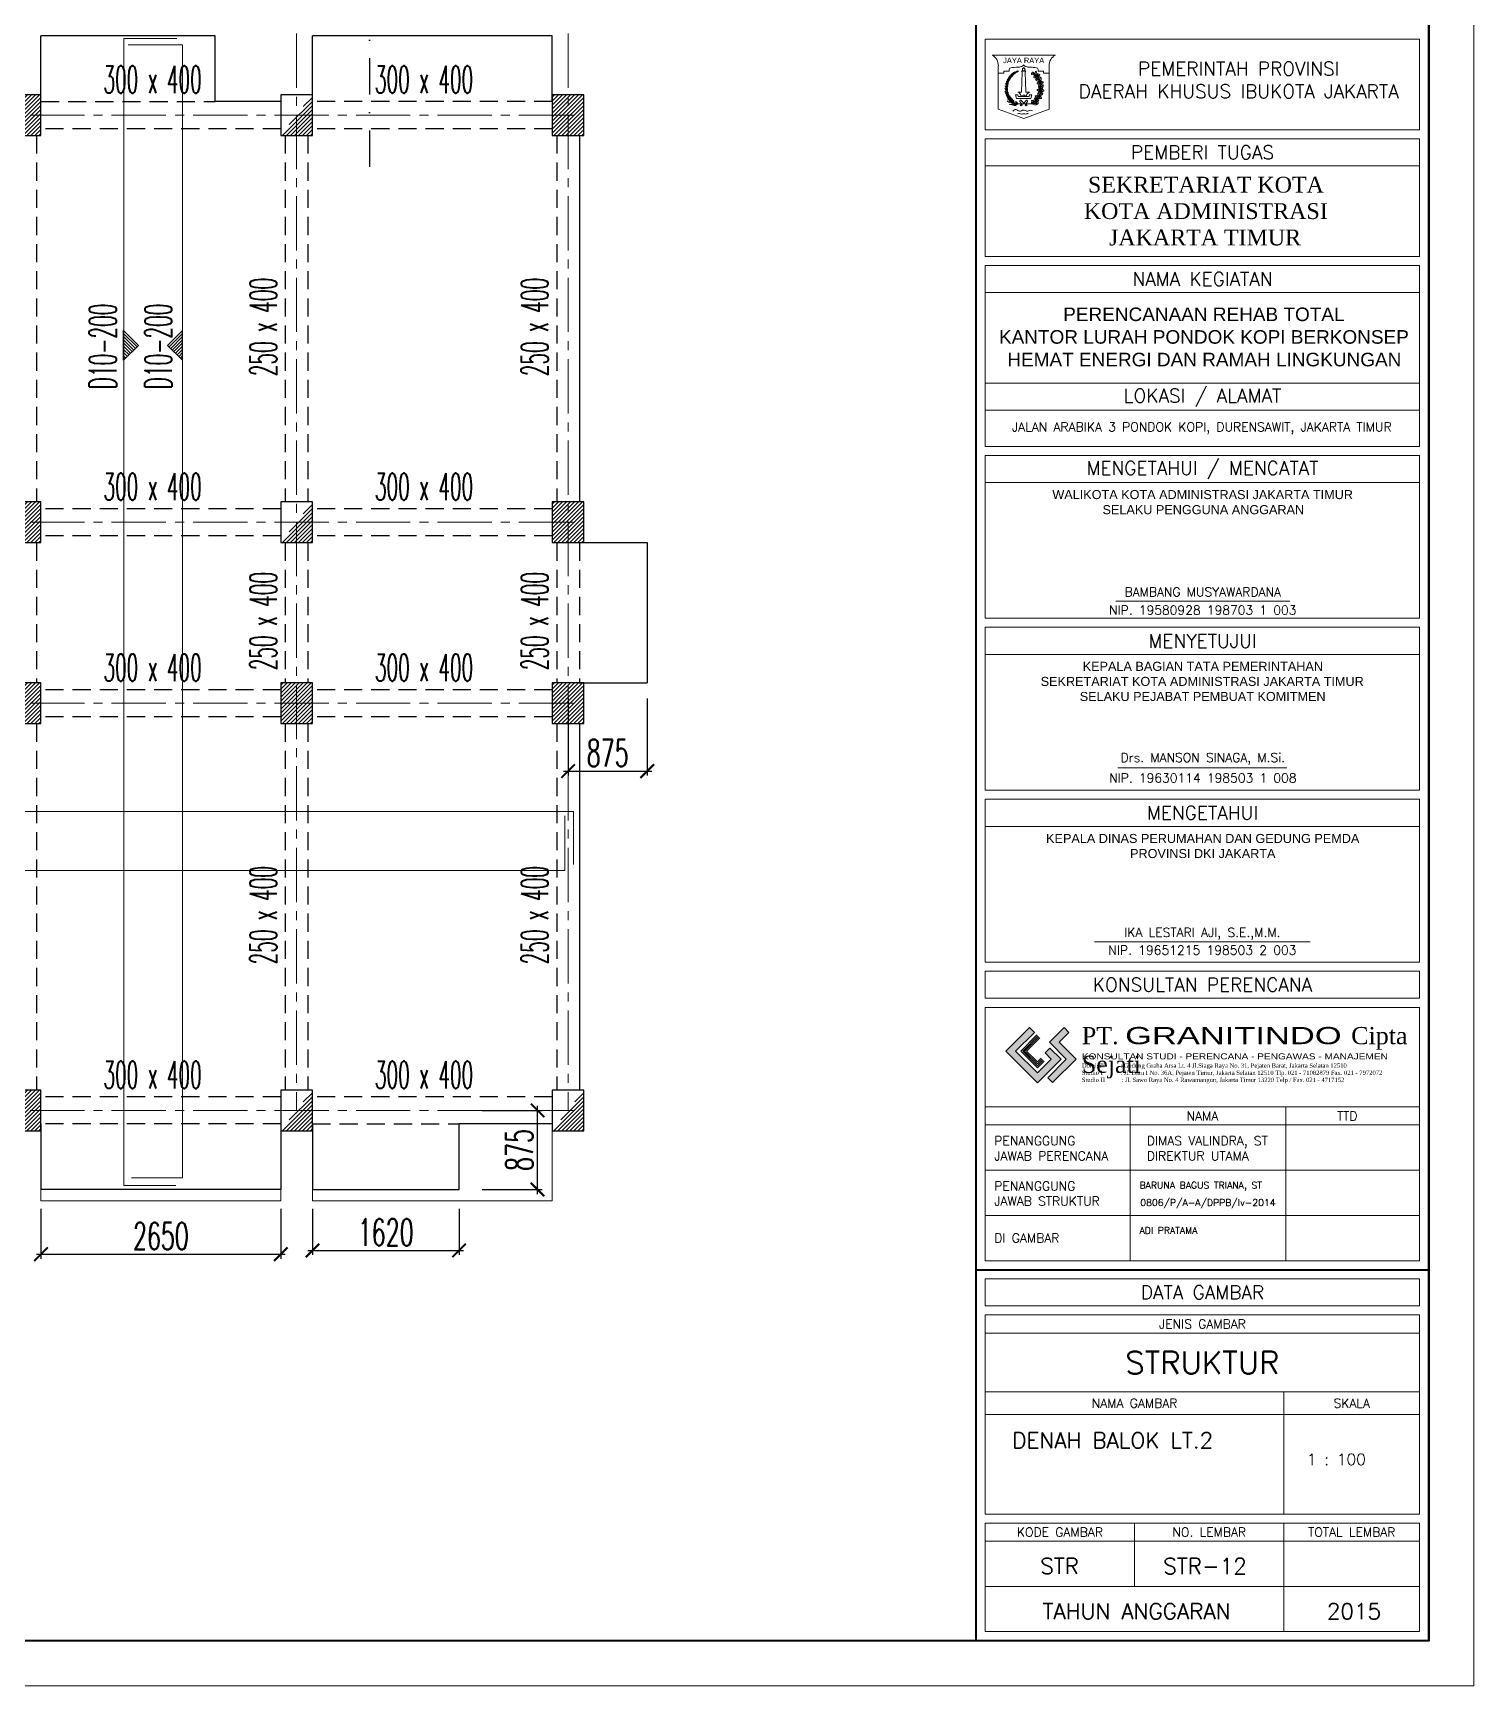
# Model space of a CAD drawing. Header units: inches. Extents: x 266054 to 836293, y -258454 to -102650.
# Drawn here: x 556795 to 572716, y -193548 to -175280 of the extents above; entities that cross this region are included whole.
import ezdxf
from ezdxf.enums import TextEntityAlignment as Align

# ---------------------------------------------------------------- set-up
doc = ezdxf.new("R2010")
doc.units = ezdxf.units.IN
doc.header["$LTSCALE"] = 800
doc.header["$MEASUREMENT"] = 0
for name, pattern in [('CENTER2', [1.125, 0.75, -0.125, 0.125, -0.125]), ('DASHDOT', [1, 0.5, -0.25, 0, -0.25]), ('HIDDEN', [0.375, 0.25, -0.125])]:
    doc.linetypes.add(name, pattern=pattern)
for name, color, linetype, lineweight in [('ars', 11, 'Continuous', 0), ('AS', 8, 'CENTER2', 5), ('BESI', 1, 'Continuous', 13), ('GRS KOP', 1, 'Continuous', 35), ('hacht', 8, 'Continuous', 5), ('kop', 7, 'Continuous', 20), ('lan', 7, 'Continuous', 15)]:
    doc.layers.add(name, color=color, linetype=linetype, lineweight=lineweight)
for name, color, linetype in [('Balok', 4, 'HIDDEN'), ('HAT', 8, 'Continuous'), ('KOL', 5, 'Continuous'), ('LOGO', 7, 'Continuous'), ('POT', 15, 'DASHDOT'), ('TEXT', 4, 'Continuous')]:
    doc.layers.add(name, color=color, linetype=linetype)
doc.styles.add('BARU', font='arial.ttf')
doc.styles.add('DICK STYLE 100', font='romans.shx', dxfattribs={"width": 0.6, "height": 300})
doc.styles.add('ROMANS', font='romans.shx', dxfattribs={"width": 0.8, "height": 0.25})
doc.styles.get("Standard").update_dxf_attribs({"font": 'romans.shx'})
doc.dimstyles.new('100 A', dxfattribs={"dimtxt": 250, "dimasz": 150, "dimexe": 50, "dimexo": 50, "dimgap": 50, "dimtad": 1, "dimdec": 0, "dimrnd": 1, "dimtxsty": 'DICK STYLE 100', "dimblk": 'ARCHTICK', "dimcen": 100, "dimdle": 50, "dimclrd": 18, "dimclre": 18, "dimclrt": 7, "dimadec": 0, "dimazin": 2, "dimtfac": 1, "dimtdec": 0, "dimtix": 1, "dimtmove": 0, "dimatfit": 3, "dimfxl": 0, "dimarcsym": 0})

# ---------------------------------------------------------------- blocks, each defined once
blk = doc.blocks.new('_ArchTick')
at = {"layer": 'LOGO', "color": 0, "const_width": 0.15}
blk.add_lwpolyline([(-0.5, -0.5), (0.5, 0.5)], dxfattribs=at)
blk = doc.blocks.new('*D387')
at = {"layer": 'Defpoints', "color": 0, "ltscale": 5}
for p in [(561706, -187187), (562369, -187187), (561706, -188062)]:
    blk.add_point(p, dxfattribs=at)
at = {"layer": 'hacht', "color": 18, "lineweight": -2, "ltscale": 5}
for p, q in [((561756, -187187), (562419, -187187)), ((562369, -188112), (562369, -187137)), ((561756, -188062), (562419, -188062))]:
    blk.add_line(p, q, dxfattribs=at)
at = {"layer": 'hacht', "color": 18, "lineweight": -2, "ltscale": 5, "xscale": 150, "yscale": 150, "zscale": 150}
for p, rotation in [((562369, -187187), 90), ((562369, -188062), 270)]:
    blk.add_blockref('_ArchTick', p, dxfattribs=dict(at, rotation=rotation))
at = {"layer": 'hacht', "color": 7, "ltscale": 5, "insert": (562169, -187625), "char_height": 300, "attachment_point": 5, "rotation": 90, "style": 'DICK STYLE 100'}
blk.add_mtext('875', dxfattribs=at)
blk = doc.blocks.new('*D388')
at = {"layer": 'Defpoints', "color": 0, "ltscale": 5}
for p in [(559882, -188226), (561502, -188226), (561502, -188735)]:
    blk.add_point(p, dxfattribs=at)
at = {"layer": 'hacht', "color": 18, "lineweight": -2, "ltscale": 5}
for p, q in [((559882, -188276), (559882, -188785)), ((561502, -188276), (561502, -188785)), ((559832, -188735), (561552, -188735))]:
    blk.add_line(p, q, dxfattribs=at)
at = {"layer": 'hacht', "color": 18, "lineweight": -2, "ltscale": 5, "xscale": 150, "yscale": 150, "zscale": 150, "rotation": 180}
blk.add_blockref('_ArchTick', (559882, -188735), dxfattribs=at)
at = {"layer": 'hacht', "color": 18, "lineweight": -2, "ltscale": 5, "xscale": 150, "yscale": 150, "zscale": 150}
blk.add_blockref('_ArchTick', (561502, -188735), dxfattribs=at)
at = {"layer": 'hacht', "color": 7, "ltscale": 5, "insert": (560692, -188535), "char_height": 300, "attachment_point": 5, "style": 'DICK STYLE 100'}
blk.add_mtext('1620', dxfattribs=at)
blk = doc.blocks.new('*D389')
at = {"layer": 'Defpoints', "color": 0, "ltscale": 5}
for p in [(556882, -188226), (559532, -188226), (559532, -188776)]:
    blk.add_point(p, dxfattribs=at)
at = {"layer": 'hacht', "color": 18, "lineweight": -2, "ltscale": 5}
for p, q in [((556882, -188276), (556882, -188826)), ((559532, -188276), (559532, -188826)), ((556832, -188776), (559582, -188776))]:
    blk.add_line(p, q, dxfattribs=at)
at = {"layer": 'hacht', "color": 18, "lineweight": -2, "ltscale": 5, "xscale": 150, "yscale": 150, "zscale": 150, "rotation": 180}
blk.add_blockref('_ArchTick', (556882, -188776), dxfattribs=at)
at = {"layer": 'hacht', "color": 18, "lineweight": -2, "ltscale": 5, "xscale": 150, "yscale": 150, "zscale": 150}
blk.add_blockref('_ArchTick', (559532, -188776), dxfattribs=at)
at = {"layer": 'hacht', "color": 7, "ltscale": 5, "insert": (558207, -188576), "char_height": 300, "attachment_point": 5, "style": 'DICK STYLE 100'}
blk.add_mtext('2650', dxfattribs=at)
blk = doc.blocks.new('*D391')
at = {"layer": 'Defpoints', "color": 0, "ltscale": 5}
for p in [(562707, -182586), (563582, -182586), (563582, -183437)]:
    blk.add_point(p, dxfattribs=at)
at = {"layer": 'hacht', "color": 18, "lineweight": -2, "ltscale": 5}
for p, q in [((562707, -182636), (562707, -183487)), ((563582, -182636), (563582, -183487)), ((562657, -183437), (563632, -183437))]:
    blk.add_line(p, q, dxfattribs=at)
at = {"layer": 'hacht', "color": 18, "lineweight": -2, "ltscale": 5, "xscale": 150, "yscale": 150, "zscale": 150, "rotation": 180}
blk.add_blockref('_ArchTick', (562707, -183437), dxfattribs=at)
at = {"layer": 'hacht', "color": 18, "lineweight": -2, "ltscale": 5, "xscale": 150, "yscale": 150, "zscale": 150}
blk.add_blockref('_ArchTick', (563582, -183437), dxfattribs=at)
at = {"layer": 'hacht', "color": 7, "ltscale": 5, "insert": (563145, -183237), "char_height": 300, "attachment_point": 5, "style": 'DICK STYLE 100'}
blk.add_mtext('875', dxfattribs=at)
blk = doc.blocks.new('logo granitindo baru')
at = {"layer": 'LOGO'}
for points in [[(1.03, 1.463), (0.916, 1.574), (0.366, 1.024), (1.1, 0.289), (1.652, 0.843), (1.392, 1.098), (1.281, 0.987), (1.423, 0.84), (1.102, 0.519), (0.594, 1.025)], [(1.721, 1.576), (1.381, 1.236), (1.771, 0.842), (1.341, 0.407), (1.454, 0.294), (2.001, 0.844), (1.609, 1.237), (1.835, 1.464)]]:
    blk.add_hatch(color=8, dxfattribs=at).paths.add_polyline_path(points)
at = {"layer": 'Defpoints'}
blk.add_point((9.7, 0), dxfattribs=at)
at = {"layer": 'LOGO'}
blk.add_lwpolyline([(1.03, 1.463), (0.916, 1.574), (0.366, 1.024), (1.1, 0.289), (1.652, 0.843), (1.392, 1.098), (1.281, 0.987), (1.423, 0.84), (1.102, 0.519), (0.594, 1.025), (1.03, 1.463), (0.916, 1.574)], dxfattribs=at)
at = {"layer": 'LOGO', "lineweight": 0}
blk.add_lwpolyline([(1.721, 1.576), (1.381, 1.236), (1.771, 0.842), (1.341, 0.407), (1.454, 0.294), (2.001, 0.844), (1.609, 1.237), (1.835, 1.464), (1.721, 1.576)], dxfattribs=at)
at = {"layer": 'LOGO', "lineweight": 13}
for points in [[(1.089, 1.403), (0.713, 1.026), (1.101, 0.638), (1.258, 0.794)], [(1.112, 1.38), (0.759, 1.026), (1.101, 0.683), (1.235, 0.817)], [(1.134, 1.357), (0.803, 1.026), (1.101, 0.728), (1.213, 0.839)], [(1.157, 1.334), (0.85, 1.026), (1.101, 0.775), (1.189, 0.863)]]:
    blk.add_lwpolyline(points, dxfattribs=at)
at = {"layer": 'LOGO', "insert": (2.134, 1.589), "char_height": 0.4, "width": 7.66452, "attachment_point": 1}
blk.add_mtext('{\\fTimes New Roman|b0|i0|c0|p18;PT. \\fCityBlueprint|b0|i0|c2|p2;\\W1.5;GRANITINDO \\fTimes New Roman|b0|i0|c0|p18;\\W1;Cipta Sejati}', dxfattribs=at)
at = {"layer": 'LOGO', "insert": (2.134, 0.975), "char_height": 0.1, "attachment_point": 1}
blk.add_mtext_dynamic_manual_height_columns('{\\f@Arial Unicode MS|b0|i0|c0|p34;\\H1.4x;\\W1.2;KONSULTAN STUDI - PERENCANA - PENGAWAS - MANAJEMEN\\fTimes New Roman|b0|i0|c0|p18;\\P\\pt0.9;\\H0.71429x;\\W1;Domisili ^I: Gedung Graha Arsa Lt. 4 Jl.Siaga Raya No. 31, Pejaten Barat, Jakarta Selatan 12510\\PStudio I ^I: Jl. Batu I No. 36A, Pejaten Timur, Jakarta Selatan 12510 Tlp. 021 - 71082879 Fax. 021 - 7972072\\PStudio II          : Jl. Sawo Raya No. 4 Rawamangun, Jakarta Timur 13220 Telp / Fax. 021 - 4717152}', width=9.56937, gutter_width=0, heights=[1.67], dxfattribs=at)
blk = doc.blocks.new('kop')
at = {"layer": 'ars'}
for p, q in [((74.316, 35.599), (74.29, 35.614)), ((74.328, 35.595), (74.333, 35.581)), ((74.373, 35.526), (74.347, 35.541)), ((74.373, 35.526), (74.375, 35.555)), ((74.395, 35.468), (74.406, 35.457)), ((74.408, 35.467), (74.408, 35.452)), ((74.332, 35.048), (74.331, 35.078)), ((74.347, 35.066), (74.372, 35.081)), ((74.416, 35.202), (74.401, 35.228)), ((74.429, 35.366), (74.409, 35.388)), ((74.416, 35.202), (74.434, 35.225)), ((74.425, 35.289), (74.43, 35.273)), ((74.429, 35.366), (74.437, 35.394)), ((74.436, 35.304), (74.431, 35.29)), ((74.267, 34.989), (74.296, 34.992))]:
    blk.add_line(p, q, dxfattribs=at)
for centre, radius, start, end in [((74.072, 35.315), 0.405, 114.0856, 237.6325), ((73.717, 35.456), 0.0488, 158.8649, 223.3262), ((73.636, 35.44), 0.0488, 338.8649, 43.3262), ((73.667, 35.469), 0.0488, 287.1453, 351.6066), ((73.73, 35.415), 0.0488, 107.1453, 171.6066), ((73.736, 35.493), 0.0488, 150.2996, 214.761), ((73.654, 35.489), 0.0488, 330.2996, 34.761), ((73.743, 35.451), 0.0488, 98.58, 163.0414), ((73.689, 35.513), 0.0488, 278.58, 343.0414), ((73.756, 35.528), 0.0488, 145.7989, 210.2603), ((73.673, 35.531), 0.0488, 325.7989, 30.2603), ((73.71, 35.552), 0.0488, 274.0793, 338.5407), ((73.759, 35.485), 0.0488, 94.0793, 158.5407), ((73.78, 35.56), 0.0488, 139.3679, 203.8292), ((73.698, 35.572), 0.0488, 319.3679, 23.8292), ((73.778, 35.517), 0.0488, 87.6483, 152.1096), ((73.737, 35.589), 0.0488, 267.6483, 332.1096), ((73.807, 35.589), 0.0488, 133.8416, 198.303), ((73.727, 35.609), 0.0488, 313.8416, 18.303), ((73.801, 35.547), 0.0488, 82.122, 146.5834), ((73.767, 35.622), 0.0488, 262.122, 326.5834), ((73.831, 35.612), 0.0439, 126.6239, 191.0853), ((73.761, 35.639), 0.0439, 306.6239, 11.0853), ((73.821, 35.575), 0.0439, 74.9043, 139.3657), ((73.799, 35.646), 0.0439, 254.9043, 319.3657), ((73.848, 35.632), 0.0352, 123.961, 188.4223), ((73.794, 35.656), 0.0352, 303.961, 8.4223), ((73.839, 35.603), 0.0352, 72.2414, 136.7027), ((73.824, 35.66), 0.0352, 252.2414, 316.7027), ((73.821, 35.676), 0.0352, 297.7406, 2.2019), ((73.873, 35.647), 0.0352, 117.7406, 182.2019), ((73.86, 35.619), 0.0352, 66.021, 130.4823), ((73.852, 35.677), 0.0352, 246.021, 310.4823), ((73.892, 35.661), 0.0281, 113.4007, 177.862), ((73.852, 35.688), 0.0281, 293.4007, 357.862), ((73.88, 35.64), 0.0281, 61.6811, 126.1424), ((73.877, 35.687), 0.0281, 241.6811, 306.1424), ((73.876, 35.701), 0.0281, 293.4007, 357.862), ((73.915, 35.674), 0.0281, 113.4007, 177.862), ((73.904, 35.653), 0.0281, 61.6811, 126.1424), ((73.901, 35.7), 0.0281, 241.6811, 306.1424), ((73.911, 35.713), 0.0281, 260.9368, 325.3982), ((73.93, 35.669), 0.0281, 80.9368, 145.3982), ((74.027, 35.315), 0.405, 302.3675, 44.4851), ((74.279, 35.674), 0.0613, 235.5154, 280.6207), ((74.24, 35.613), 0.0507, 1.4248, 71.624), ((74.336, 35.601), 0.0613, 235.5154, 280.6207), ((74.383, 35.652), 0.0795, 151.1819, 225.9956), ((74.296, 35.54), 0.0507, 1.4248, 71.624), ((74.32, 35.44), 0.0795, 20.9123, 95.7261), ((74.387, 35.547), 0.0795, 200.9123, 275.7261), ((74.259, 35.633), 0.0795, 331.1819, 45.9956), ((74.406, 35.596), 0.0507, 162.5946, 232.7938), ((74.333, 35.6), 0.0613, 313.598, 358.7033), ((74.361, 35.403), 0.0507, 343.1383, 53.3375), ((74.479, 35.504), 0.0795, 133.1999, 208.0136), ((74.354, 35.525), 0.0795, 313.1999, 28.0136), ((74.476, 35.427), 0.0507, 150.0679, 220.2671), ((73.61, 35.253), 0.061, 2.2926, 66.7539), ((73.696, 35.312), 0.061, 182.2926, 246.7539), ((73.623, 35.191), 0.061, 12.6628, 77.1241), ((73.696, 35.264), 0.061, 192.6628, 257.1241), ((73.7, 35.362), 0.061, 172.3995, 236.8608), ((73.607, 35.319), 0.061, 352.3995, 56.8608), ((73.702, 35.225), 0.061, 200.2151, 264.6765), ((73.639, 35.143), 0.061, 20.2151, 84.6765), ((73.711, 35.414), 0.061, 164.619, 229.0804), ((73.612, 35.384), 0.061, 344.619, 49.0804), ((73.715, 35.183), 0.061, 206.1601, 270.6214), ((73.661, 35.095), 0.061, 26.1601, 90.6214), ((73.728, 35.316), 0.061, 120.6799, 185.1412), ((73.636, 35.364), 0.061, 300.6799, 5.1412), ((73.73, 35.271), 0.061, 130.573, 195.0343), ((73.647, 35.424), 0.061, 292.8994, 357.3608), ((73.732, 35.365), 0.061, 112.8994, 177.3608), ((73.632, 35.302), 0.061, 310.573, 15.0343), ((73.738, 35.23), 0.061, 140.9432, 205.4045), ((73.736, 35.145), 0.061, 208.508, 272.9693), ((73.685, 35.055), 0.061, 28.508, 92.9693), ((73.635, 35.243), 0.061, 320.9432, 25.4045), ((73.751, 35.19), 0.061, 140.9432, 205.4045), ((73.649, 35.203), 0.061, 320.9432, 25.4045), ((73.716, 35.015), 0.061, 40.0311, 104.4924), ((73.768, 35.153), 0.061, 146.9028, 211.3642), ((73.665, 35.155), 0.061, 326.9028, 31.3642), ((73.791, 35.115), 0.061, 146.6953, 211.1566), ((73.688, 35.117), 0.061, 326.6953, 31.1566), ((73.816, 35.084), 0.061, 144.8635, 209.3249), ((73.713, 35.089), 0.061, 324.8635, 29.3249), ((73.844, 35.054), 0.061, 144.4903, 208.9516), ((73.741, 35.059), 0.061, 324.4903, 28.9516), ((74.361, 35.052), 0.0795, 137.1076, 211.9214), ((74.235, 35.064), 0.0795, 317.1076, 31.9214), ((74.377, 35.119), 0.0613, 176.9872, 222.0926), ((74.304, 35.12), 0.0507, 302.8967, 13.0959), ((74.439, 35.186), 0.0795, 153.0891, 227.9029), ((74.422, 35.286), 0.0613, 205.6201, 250.7254), ((74.314, 35.163), 0.0795, 333.0891, 47.9029), ((74.417, 35.449), 0.0613, 217.2288, 262.3342), ((74.423, 35.078), 0.0507, 106.5818, 176.781), ((74.386, 35.141), 0.0613, 257.5851, 302.6905), ((74.458, 35.361), 0.0795, 171.1641, 245.9779), ((74.347, 35.301), 0.0795, 351.1641, 65.9779), ((74.357, 35.252), 0.0507, 331.5296, 41.7288), ((74.396, 35.228), 0.0795, 271.02, 345.8338), ((74.475, 35.129), 0.0795, 91.02, 165.8338), ((74.483, 35.241), 0.0507, 128.2781, 198.4773), ((74.425, 35.285), 0.0613, 279.2815, 324.3868), ((74.405, 35.377), 0.0795, 293.3027, 8.1164), ((74.515, 35.315), 0.0795, 113.3027, 188.1164), ((74.406, 35.447), 0.0613, 301.0712, 346.1766), ((73.747, 35.113), 0.061, 220.0311, 284.4924), ((73.75, 34.978), 0.061, 49.2006, 113.662), ((73.766, 35.08), 0.061, 229.2006, 293.662), ((73.785, 34.949), 0.061, 44.4223, 108.8836), ((73.809, 35.049), 0.061, 224.4223, 288.8836), ((73.875, 35.031), 0.061, 156.1803, 220.6416), ((73.773, 35.016), 0.061, 336.1803, 40.6416), ((74.342, 34.969), 0.0507, 83.4432, 153.6424), ((74.332, 35.042), 0.0613, 234.4466, 279.5519), ((74.364, 34.993), 0.0612, 69.8962, 144.7099), ((74.335, 35.085), 0.0612, 249.8962, 324.7099)]:
    blk.add_arc(centre, radius, start, end, dxfattribs=at)
at = {"layer": 'ars', "color": 11}
for centre, radius, start, end in [((74.285, 34.995), 0.0613, 158.8696, 203.9749), ((74.216, 35.02), 0.0507, 284.779, 354.9783), ((74.235, 34.986), 0.016, 270, 302.3675)]:
    blk.add_arc(centre, radius, start, end, dxfattribs=at)
at = {"layer": 'ars'}
for points, start_tangent, end_tangent in [([(74.256, 35.651), (74.261, 35.634), (74.244, 35.624), (74.224, 35.623), (74.22, 35.64), (74.234, 35.661), (74.239, 35.672), (74.256, 35.663), (74.256, 35.651)], (0.714442, -0.699695), (0.714442, -0.699695)), ([(74.313, 35.578), (74.318, 35.561), (74.301, 35.551), (74.281, 35.55), (74.277, 35.567), (74.29, 35.588), (74.296, 35.599), (74.312, 35.589), (74.313, 35.578)], (0.714442, -0.699695), (0.714442, -0.699695)), ([(74.388, 35.435), (74.388, 35.416), (74.369, 35.412), (74.349, 35.418), (74.351, 35.435), (74.37, 35.451), (74.378, 35.459), (74.391, 35.445), (74.388, 35.435)], (0.458819, -0.88853), (0.458819, -0.88853)), ([(74.365, 35.605), (74.376, 35.591), (74.394, 35.598), (74.407, 35.615), (74.395, 35.627), (74.37, 35.629), (74.358, 35.631), (74.356, 35.612), (74.365, 35.605)], (0.149901, -0.988701), (0.149901, -0.988701)), ([(74.438, 35.445), (74.446, 35.429), (74.465, 35.432), (74.481, 35.445), (74.473, 35.46), (74.449, 35.467), (74.438, 35.472), (74.431, 35.453), (74.438, 35.445)], (-0.068112, -0.997678), (-0.068112, -0.997678)), ([(74.345, 35.127), (74.333, 35.113), (74.316, 35.122), (74.305, 35.139), (74.317, 35.151), (74.342, 35.151), (74.354, 35.152), (74.355, 35.133), (74.345, 35.127)], (-0.223771, -0.974642), (-0.223771, -0.974642)), ([(74.39, 35.277), (74.386, 35.26), (74.366, 35.259), (74.348, 35.269), (74.353, 35.285), (74.375, 35.297), (74.385, 35.303), (74.395, 35.287), (74.39, 35.277)], (0.270637, -0.962681), (0.270637, -0.962681)), ([(74.408, 35.117), (74.403, 35.1), (74.419, 35.089), (74.439, 35.088), (74.443, 35.104), (74.431, 35.126), (74.426, 35.137), (74.409, 35.128), (74.408, 35.117)], (-0.735998, -0.676983), (-0.735998, -0.676983)), ([(74.454, 35.272), (74.455, 35.253), (74.474, 35.25), (74.494, 35.256), (74.492, 35.273), (74.472, 35.288), (74.463, 35.297), (74.451, 35.282), (74.454, 35.272)], (-0.433585, -0.901113), (-0.433585, -0.901113)), ([(74.257, 35.013), (74.242, 35.004), (74.228, 35.018), (74.222, 35.037), (74.238, 35.045), (74.261, 35.037), (74.273, 35.034), (74.268, 35.016), (74.257, 35.013)], (-0.515761, -0.856733), (-0.515761, -0.856733)), ([(74.343, 35.011), (74.331, 34.997), (74.342, 34.981), (74.36, 34.972), (74.371, 34.985), (74.367, 35.01), (74.367, 35.022), (74.348, 35.021), (74.343, 35.011)], (-0.942817, -0.33331), (-0.942817, -0.33331))]:
    blk.add_spline(points, degree=3, dxfattribs=dict(at, start_tangent=start_tangent, end_tangent=end_tangent))
for points in [[(74.24, 34.97), (74.265, 34.975), (74.316, 34.973), (74.354, 34.955)], [(74.24, 34.97), (74.263, 34.959), (74.313, 34.947), (74.354, 34.955)]]:
    blk.add_spline(points, degree=3, dxfattribs=at)
at = {"layer": 'GRS KOP'}
for p, q in [((73, 1), (73, 54)), ((83, 1), (83, 54)), ((73, 9.2), (83, 9.2))]:
    blk.add_line(p, q, dxfattribs=at)
blk.add_lwpolyline([(1, 54), (83, 54), (83, 1), (1, 1)], close=True, dxfattribs=at)
at = {"layer": 'kop', "color": 7}
for p, q in [((84, 55), (84, 0)), ((84, 55), (84, 0)), ((73.999, 35.69), (74.099, 35.69)), ((74.019, 35.67), (73.999, 35.23)), ((74.029, 35.698), (74.069, 35.698)), ((74.079, 35.67), (74.099, 35.23)), ((73.869, 35.17), (73.919, 35.17)), ((73.869, 35.17), (73.889, 35.09)), ((73.889, 35.09), (74.209, 35.09)), ((73.919, 35.23), (73.919, 35.228)), ((73.919, 35.23), (73.999, 35.23)), ((73.919, 35.228), (73.924, 35.228)), ((73.919, 35.17), (73.929, 35.13)), ((73.929, 35.13), (74.17, 35.13)), ((73.989, 35.15), (74.029, 35.15)), ((74.069, 35.15), (74.109, 35.15)), ((74.099, 35.23), (74.18, 35.23)), ((74.17, 35.13), (74.18, 35.17)), ((74.175, 35.228), (74.18, 35.228)), ((74.18, 35.23), (74.18, 35.228)), ((74.18, 35.17), (74.229, 35.17)), ((74.209, 35.09), (74.229, 35.17)), ((0, 0), (84, 0))]:
    blk.add_line(p, q, dxfattribs=at)
at = {"layer": 'kop'}
for p, q in [((73.2, 34.4), (73.2, 36.4)), ((82.8, 36.4), (73.2, 36.4)), ((82.8, 34.4), (82.8, 36.4)), ((82.8, 34.4), (73.2, 34.4)), ((73.2, 31.6), (73.2, 34.2)), ((82.8, 34.2), (73.2, 34.2)), ((82.8, 31.6), (82.8, 34.2)), ((82.8, 33.6), (73.2, 33.6)), ((82.8, 31.6), (73.2, 31.6)), ((73.2, 27.4), (73.2, 31.4)), ((82.8, 31.4), (73.2, 31.4)), ((82.8, 27.4), (82.8, 31.4)), ((82.8, 30.8), (73.2, 30.8)), ((82.8, 28.8), (73.2, 28.8)), ((82.8, 28.2), (73.2, 28.2)), ((82.8, 27.4), (73.2, 27.4)), ((73.2, 23.6), (73.2, 27.2)), ((82.8, 27.2), (73.2, 27.2)), ((82.8, 23.6), (82.8, 27.2)), ((82.8, 26.6), (73.2, 26.6)), ((76.089, 23.976), (79.928, 23.976)), ((82.8, 23.6), (73.2, 23.6)), ((73.2, 19.8), (73.2, 23.4)), ((82.8, 23.4), (73.2, 23.4)), ((82.8, 19.8), (82.8, 23.4)), ((82.8, 22.8), (73.2, 22.8)), ((76.127, 20.296), (79.863, 20.296)), ((82.8, 19.8), (73.2, 19.8)), ((73.2, 16), (73.2, 19.6)), ((82.8, 19.6), (73.2, 19.6)), ((82.8, 16), (82.8, 19.6)), ((82.8, 19), (73.2, 19)), ((82.8, 16), (73.2, 16)), ((73.2, 9.4), (73.2, 15)), ((82.8, 15), (73.2, 15)), ((82.8, 9.4), (82.8, 15)), ((82.8, 12.8), (73.2, 12.8)), ((76.4, 9.4), (76.4, 12.8)), ((79.842, 9.4), (79.842, 12.8)), ((82.8, 12.4), (73.2, 12.4)), ((73.2, 12.4), (73.2, 11.4)), ((82.8, 11.4), (73.2, 11.4)), ((82.8, 10.4), (73.2, 10.4)), ((82.8, 9.4), (73.2, 9.4)), ((73.2, 7.8), (82.8, 7.8)), ((73.2, 6.5), (82.8, 6.5)), ((79.8, 3.8), (79.8, 6.5)), ((73.2, 6), (82.8, 6)), ((76.5, 2.2), (76.5, 3.6)), ((79.8, 1.2), (79.8, 3.6)), ((73.2, 3.2), (82.8, 3.2)), ((73.2, 2.2), (82.8, 2.2))]:
    blk.add_line(p, q, dxfattribs=at)
at = {"layer": 'kop', "color": 5}
for p, q in [((74.749, 36.05), (73.35, 36.05)), ((73.489, 35.81), (73.489, 34.85)), ((74.609, 35.81), (74.609, 34.85)), ((73.489, 35.65), (73.609, 35.65)), ((73.609, 35.69), (73.609, 35.65)), ((73.609, 35.69), (73.729, 35.69)), ((73.729, 35.73), (73.729, 35.69)), ((74.369, 35.73), (74.369, 35.69)), ((74.489, 35.69), (74.369, 35.69)), ((74.489, 35.69), (74.489, 35.65)), ((74.609, 35.65), (74.489, 35.65)), ((73.489, 34.85), (74.049, 34.65)), ((74.019, 34.95), (73.965, 35.022)), ((74.049, 34.986), (73.997, 35.046)), ((74.019, 34.95), (74.004, 34.93)), ((74.049, 34.986), (74.101, 35.046)), ((74.049, 34.65), (74.609, 34.85)), ((74.079, 34.95), (74.133, 35.022)), ((74.079, 34.95), (74.094, 34.93))]:
    blk.add_line(p, q, dxfattribs=at)
at = {"layer": 'kop', "color": 7}
for points in [[(74.029, 35.698), (74.027, 35.701), (74.025, 35.704), (74.024, 35.707), (74.023, 35.71), (74.022, 35.713), (74.021, 35.715), (74.021, 35.718), (74.02, 35.72), (74.02, 35.723), (74.02, 35.725), (74.02, 35.728), (74.02, 35.731), (74.021, 35.733), (74.021, 35.736), (74.022, 35.738), (74.023, 35.741), (74.025, 35.743), (74.026, 35.746), (74.028, 35.749), (74.031, 35.753), (74.034, 35.758), (74.038, 35.763), (74.043, 35.77), (74.049, 35.778)], [(74.069, 35.698), (74.072, 35.701), (74.074, 35.704), (74.075, 35.707), (74.076, 35.71), (74.077, 35.713), (74.078, 35.715), (74.078, 35.718), (74.079, 35.72), (74.079, 35.723), (74.079, 35.725), (74.079, 35.728), (74.079, 35.731), (74.078, 35.733), (74.077, 35.736), (74.077, 35.738), (74.076, 35.741), (74.074, 35.743), (74.073, 35.746), (74.071, 35.749), (74.068, 35.753), (74.065, 35.758), (74.061, 35.763), (74.056, 35.77), (74.049, 35.778)]]:
    blk.add_lwpolyline(points, dxfattribs=at)
at = {"layer": 'kop', "color": 1}
blk.add_lwpolyline([(73.864, 34.97), (74.235, 34.97)], close=True, dxfattribs=at)
at = {"layer": 'kop', "color": 5}
for points in [[(74.004, 34.97), (73.974, 34.93)], [(74.094, 34.97), (74.124, 34.93)]]:
    blk.add_lwpolyline(points, dxfattribs=at)
at = {"layer": 'kop'}
blk.add_lwpolyline([(75.615, 16.449), (80.377, 16.449)], dxfattribs=at)
for points in [[(73.2, 15.2), (82.8, 15.2), (82.8, 15.8), (73.2, 15.8)], [(73.2, 8.4), (82.8, 8.4), (82.8, 9), (73.2, 9)], [(73.2, 3.8), (82.8, 3.8), (82.8, 8.2), (73.2, 8.2)], [(73.2, 1.2), (82.8, 1.2), (82.8, 3.6), (73.2, 3.6)]]:
    blk.add_lwpolyline(points, close=True, dxfattribs=at)
at = {"layer": 'kop', "color": 5}
for centre, radius, start, end in [((73.214, 35.81), 0.276, 0, 60.5129), ((74.885, 35.81), 0.276, 119.4871, 180), ((73.769, 35.73), 0.04, 90, 180), ((74.329, 35.73), 0.04, 0, 90), ((73.981, 35.034), 0.02, 36.8699, 216.8699), ((74.117, 35.034), 0.02, 323.1301, 143.1301)]:
    blk.add_arc(centre, radius, start, end, dxfattribs=at)
at = {"layer": 'kop', "color": 7}
for centre, radius, start, end in [((73.992, 35.663), 0.0283, 15, 75), ((74.107, 35.663), 0.0283, 105, 165), ((73.874, 35.119), 0.12, 15, 65.3894), ((74.049, 35.15), 0.02, 0, 180), ((74.225, 35.119), 0.12, 114.6106, 165)]:
    blk.add_arc(centre, radius, start, end, dxfattribs=at)
at = {"layer": 'kop', "color": 1}
blk.add_arc((73.864, 34.986), 0.016, 237.6325, 270, dxfattribs=at)
at = {"layer": 'kop', "color": 5}
for points in [[(74.049, 35.83), (74.026, 35.807), (73.995, 35.793), (73.915, 35.782), (73.841, 35.777), (73.769, 35.77)], [(74.049, 35.83), (74.073, 35.807), (74.104, 35.793), (74.184, 35.782), (74.258, 35.777), (74.329, 35.77)], [(73.817, 34.99), (73.8, 34.984), (73.769, 34.992), (73.719, 35.01), (73.685, 35.041)], [(73.833, 34.971), (73.81, 34.967), (73.791, 34.959), (73.758, 34.956), (73.727, 34.964)], [(73.876, 34.965), (73.861, 34.956), (73.828, 34.952), (73.8, 34.952), (73.786, 34.948)], [(73.809, 34.807), (73.883, 34.844), (73.957, 34.807), (74.044, 34.833), (74.12, 34.809), (74.194, 34.83), (74.244, 34.817)], [(73.919, 34.97), (73.899, 34.959), (73.887, 34.947), (73.846, 34.932), (73.828, 34.937)], [(73.907, 34.984), (73.879, 34.986), (73.865, 34.993), (73.845, 34.993)], [(73.919, 34.97), (73.906, 34.996), (73.879, 35.02), (73.876, 35.031)], [(73.914, 34.747), (73.954, 34.759), (73.999, 34.744), (74.049, 34.753), (74.094, 34.744), (74.126, 34.758), (74.151, 34.749)]]:
    blk.add_spline(points, degree=3, dxfattribs=at)
at = {"xscale": 0.9500000000000454, "yscale": 0.9500000000000454, "zscale": 0.9500000000000454}
blk.add_blockref('logo granitindo baru', (73.307, 13.056), dxfattribs=at)
at = {"layer": 'kop', "color": 5, "style": 'BARU', "width": 0.9}
blk.add_text('JAYA RAYA', height=0.12, dxfattribs=at).set_placement((74.049, 35.93), align=Align.MIDDLE)
at = {"layer": 'kop'}
for s, height, p in [('PEMERINTAH PROVINSI', 0.29998, (78.8, 35.75)), ('DAERAH KHUSUS IBUKOTA JAKARTA', 0.29998, (78.8, 35.25)), ('PEMBERI TUGAS', 0.3, (78, 33.9)), ('NAMA KEGIATAN', 0.3, (78, 31.1)), ('LOKASI / ALAMAT', 0.3, (78, 28.5)), ('JALAN ARABIKA 3 PONDOK KOPI, DURENSAWIT, JAKARTA TIMUR', 0.2, (77.986, 27.8)), ('MENGETAHUI / MENCATAT', 0.3, (78, 26.9)), ('BAMBANG MUSYAWARDANA', 0.19926, (78.007, 24.183)), ('NIP. 19580928 198703 1 003', 0.19926, (78.007, 23.78)), ('MENYETUJUI', 0.3, (78, 23.1)), ('Drs. MANSON SINAGA, M.Si.', 0.19926, (78.009, 20.496)), ('NIP. 19630114 198503 1 008', 0.19926, (78.009, 20.071)), ('MENGETAHUI', 0.3, (78, 19.3)), ('IKA LESTARI AJI, S.E.,M.M.', 0.2, (77.999, 16.625)), ('NIP. 19651215 198503 2 003', 0.2, (77.999, 16.264)), ('KONSULTAN PERENCANA', 0.3, (78, 15.5)), ('NAMA', 0.2, (78, 12.6)), ('TTD', 0.2, (81.2, 12.6)), ('DATA GAMBAR', 0.3, (78, 8.7)), ('JENIS GAMBAR', 0.2, (78, 8)), ('STRUKTUR', 0.5, (78, 7.146)), ('NAMA GAMBAR', 0.2, (76.5, 6.25)), ('SKALA', 0.2, (81.3, 6.25)), ('KODE GAMBAR', 0.2, (74.85, 3.4)), ('NO. LEMBAR', 0.2, (78.15, 3.4)), ('TOTAL LEMBAR', 0.2, (81.3, 3.4)), ('STR', 0.35, (74.844, 2.65)), ('TAHUN ANGGARAN', 0.35, (76.545, 1.65)), ('2015', 0.35, (81.349, 1.65))]:
    blk.add_text(s, height=height, dxfattribs=at).set_placement(p, align=Align.MIDDLE)
blk.add_text('0806/P/A-A/DPPB/Iv-2014', height=0.15, dxfattribs=at).set_placement((78.122, 10.609), align=Align.CENTER)
at = {"layer": 'kop', "attachment_point": 1, "style": 'BARU'}
for s, width, insert, char_height in [('\\pi1.4375;{\\fRomantic|b0|i0|c2|p2;SEKRETARIAT KOTA\\P\\pi1.3461;KOTA ADMINISTRASI\\P\\pi1.9027;JAKARTA TIMUR}', 7.94943, (74.033, 33.359), 0.35), ('\\pi1.4591;PERENCANAAN REHAB TOTAL\\P\\pi0.039313;KANTOR LURAH PONDOK KOPI BERKONSEP\\P\\pi0.2239;HEMAT ENERGI DAN RAMAH LINGKUNGAN', 9.08886, (73.464, 30.469), 0.3), ('\\pi0.65609;WALIKOTA KOTA ADMINISTRASI JAKARTA TIMUR\\P\\pi1.7645;SELAKU PENGGUNA ANGGARAN', 7.94943, (74.027, 26.434), 0.2), ('\\pi1.5072;KEPALA BAGIAN TATA PEMERINTAHAN\\P\\pi0.57794;SEKRETARIAT KOTA ADMINISTRASI JAKARTA TIMUR\\P\\pi1.4412;SELAKU PEJABAT PEMBUAT KOMITMEN', 8.28085, (73.847, 22.638), 0.2), ('\\pi0.5226;KEPALA DINAS PERUMAHAN DAN GEDUNG PEMDA \\P\\pi2.3784;PROVINSI DKI JAKARTA', 7.94943, (74.022, 18.833), 0.2)]:
    blk.add_mtext_dynamic_manual_height_columns(s, width=width, gutter_width=1.5, heights=[0], dxfattribs=dict(at, insert=insert, char_height=char_height))
at = {"layer": 'kop', "attachment_point": 1}
for s, insert, char_height, width in [('PENANGGUNG\\PJAWAB PERENCANA', (73.4, 12.15), 0.2, 8.33062), ('DIMAS VALINDRA, ST\\PDIREKTUR UTAMA', (76.77, 12.15), 0.2, 8.16499), ('PENANGGUNG\\PJAWAB STRUKTUR', (73.4, 11.15), 0.2, 8.79211), ('BARUNA BAGUS TRIANA, ST', (76.609, 11.143), 0.15, 4.04264), ('DI GAMBAR', (73.4, 10), 0.2, 7.59768), ('ADI PRATAMA', (76.609, 10.143), 0.15, 4.04264)]:
    blk.add_mtext(s, dxfattribs=dict(at, insert=insert, char_height=char_height, width=width))
at = {"layer": 'kop', "style": 'BARU', "flags": 4}
for p, height in [((73.8, 5.4), 0.35), ((80.303, 5.382), 0.25), ((73.8, 4.9), 0.35), ((80.303, 4.882), 0.25), ((73.8, 4.4), 0.35), ((80.303, 4.382), 0.25)]:
    blk.add_attdef('-', p, '', height=height, dxfattribs=at)
at = {"layer": 'kop', "flags": 4}
for tag, p in [('AR-00', (78.057, 2.648)), ('00', (81.238, 2.647))]:
    blk.add_attdef(tag, text='', height=0.35, dxfattribs=at).set_placement(p, align=Align.MIDDLE)

msp = doc.modelspace()

# ---------------------------------------------------------------- hatches: boundary and pattern name
at = {"layer": 'hacht', "ltscale": 5}
h = msp.add_hatch(dxfattribs=at)
h.set_pattern_fill('ANSI31', color=256, scale=250, style=0)
h.set_pattern_definition([(45, (238850.445, -3335.423), (-22.097087, 22.097087), [])])
h.paths.add_polyline_path([(556882.3, -175962.3), (556532.3, -175962.3), (556532.3, -176412.3), (556882.3, -176412.3)])
h = msp.add_hatch(dxfattribs=at)
h.set_pattern_fill('ANSI31', color=256, scale=250, style=0)
h.set_pattern_definition([(45, (241850.445, -3335.423), (-22.097087, 22.097087), [])])
h.paths.add_polyline_path([(559532.3, -176412.3), (559882.3, -176412.3), (559882.3, -175962.3)])
h = msp.add_hatch(dxfattribs=at)
h.set_pattern_fill('ANSI31', color=256, scale=250, style=0)
h.set_pattern_definition([(45, (244850.445, -3335.423), (-22.097087, 22.097087), [])])
h.paths.add_polyline_path([(562882.3, -175962.3), (562532.3, -175962.3), (562532.3, -176412.3), (562882.3, -176412.3)])
h = msp.add_hatch(dxfattribs=at)
h.set_pattern_fill('ANSI31', color=256, scale=250, style=0)
h.set_pattern_definition([(45, (238850.445, -7835.423), (-22.097087, 22.097087), [])])
h.paths.add_polyline_path([(556882.3, -180462.3), (556532.3, -180462.3), (556532.3, -180912.3), (556882.3, -180912.3)])
h = msp.add_hatch(dxfattribs=at)
h.set_pattern_fill('ANSI31', color=256, scale=250, style=0)
h.set_pattern_definition([(45, (241850.445, -7835.423), (-22.097087, 22.097087), [])])
h.paths.add_polyline_path([(559532.3, -180912.3), (559882.3, -180912.3), (559882.3, -180462.3)])
h = msp.add_hatch(dxfattribs=at)
h.set_pattern_fill('ANSI31', color=256, scale=250, style=0)
h.set_pattern_definition([(45, (244850.445, -7835.423), (-22.097087, 22.097087), [])])
h.paths.add_polyline_path([(562882.3, -180462.3), (562532.3, -180462.3), (562532.3, -180912.3), (562882.3, -180912.3)])
h = msp.add_hatch(dxfattribs=at)
h.set_pattern_fill('ANSI31', color=256, scale=250, style=0)
h.set_pattern_definition([(45, (238850.445, -9835.423), (-22.097087, 22.097087), [])])
h.paths.add_polyline_path([(556882.3, -182462.3), (556532.3, -182462.3), (556532.3, -182912.3), (556882.3, -182912.3)])
h = msp.add_hatch(dxfattribs=at)
h.set_pattern_fill('ANSI31', color=256, scale=250, style=0)
h.set_pattern_definition([(45, (241850.445, -9835.423), (-22.097087, 22.097087), [])])
h.paths.add_polyline_path([(559882.3, -182462.3), (559532.3, -182462.3), (559532.3, -182912.3), (559882.3, -182912.3)])
h = msp.add_hatch(dxfattribs=at)
h.set_pattern_fill('ANSI31', color=256, scale=250, style=0)
h.set_pattern_definition([(45, (244850.445, -9835.423), (-22.097087, 22.097087), [])])
h.paths.add_polyline_path([(562882.3, -182462.3), (562532.3, -182462.3), (562532.3, -182912.3), (562882.3, -182912.3)])
h = msp.add_hatch(dxfattribs=at)
h.set_pattern_fill('ANSI31', color=256, scale=250, style=0)
h.set_pattern_definition([(45, (238850.445, -14335.423), (-22.097087, 22.097087), [])])
h.paths.add_polyline_path([(556882.3, -186962.3), (556532.3, -186962.3), (556532.3, -187412.3), (556882.3, -187412.3)])
h = msp.add_hatch(dxfattribs=at)
h.set_pattern_fill('ANSI31', color=256, scale=250, style=0)
h.set_pattern_definition([(45, (241850.445, -14335.423), (-22.097087, 22.097087), [])])
h.paths.add_polyline_path([(559532.3, -187412.3), (559882.3, -187412.3), (559882.3, -186962.3)])
h = msp.add_hatch(dxfattribs=at)
h.set_pattern_fill('ANSI31', color=256, scale=250, style=0)
h.set_pattern_definition([(45, (244850.445, -14335.423), (-22.097087, 22.097087), [])])
h.paths.add_polyline_path([(562532.3, -187412.3), (562882.3, -187412.3), (562882.3, -186962.3)])
at = {"layer": 'HAT'}
h = msp.add_hatch(dxfattribs=at)
h.set_pattern_fill('ANSI31', color=256, scale=200, angle=90, style=0)
h.set_pattern_definition([(135, (730739.538, -1970111.24), (-17.67766953, -17.67766953), [])])
h.paths.add_polyline_path([(557960.6, -178731.6), (557795.2, -178566.3), (557795.2, -178896.9)])
h = msp.add_hatch(dxfattribs=at)
h.set_pattern_fill('ANSI31', color=256, scale=200, angle=90, style=0)
h.set_pattern_definition([(45, (385502.5, -1970111.24), (17.67766953, -17.67766953), [])])
h.paths.add_polyline_path([(558281.5, -178731.6), (558446.8, -178566.3), (558446.8, -178896.9)])

# ---------------------------------------------------------------- linework, layer by layer
at = {"layer": 'AS'}
for p, q in [((559707.3, -173483.8), (559707.3, -187187.3)), ((562707.3, -173483.8), (562707.3, -187187.3)), ((562763.3, -176187.3), (538396.1, -176187.3)), ((562763.3, -180687.3), (538396.1, -180687.3)), ((562763.3, -182687.3), (538396.1, -182687.3)), ((562763.3, -187187.3), (538396.1, -187187.3))]:
    msp.add_line(p, q, dxfattribs=at)
at = {"layer": 'Balok', "linetype": 'Continuous'}
for p, q in [((558807.3, -175312.3), (556882.3, -175312.3)), ((556882.3, -176037.3), (556882.3, -175312.3)), ((558807.3, -176037.3), (558807.3, -175312.3)), ((562532.3, -175312.3), (559882.3, -175312.3)), ((559882.3, -176037.3), (559882.3, -175312.3)), ((562532.3, -176037.3), (562532.3, -175312.3)), ((559532.3, -176037.3), (558807.3, -176037.3)), ((562832.3, -176412.3), (562832.3, -180462.3)), ((562832.3, -180912.3), (563582.3, -180912.3)), ((563582.3, -180912.3), (563582.3, -182462.3)), ((562832.3, -182462.3), (563582.3, -182462.3)), ((562832.3, -182912.3), (562832.3, -186962.3)), ((556882.3, -187337.3), (556882.3, -188062.3)), ((559532.3, -187337.3), (559532.3, -188062.3)), ((562532.3, -187337.3), (561502.3, -187337.3)), ((559532.3, -188062.3), (556882.3, -188062.3))]:
    msp.add_line(p, q, dxfattribs=at)
at = {"layer": 'Balok'}
for p, q in [((556882.3, -176037.3), (558807.3, -176037.3)), ((562532.3, -176037.3), (559882.3, -176037.3)), ((556832.3, -176412.3), (556832.3, -180462.3)), ((559532.3, -176337.3), (556882.3, -176337.3)), ((559582.3, -176412.3), (559582.3, -180462.3)), ((559832.3, -176412.3), (559832.3, -180462.3)), ((562532.3, -176337.3), (559882.3, -176337.3)), ((562582.3, -176412.3), (562582.3, -180462.3)), ((559532.3, -180537.3), (556882.3, -180537.3)), ((562532.3, -180537.3), (559882.3, -180537.3)), ((559532.3, -180837.3), (556882.3, -180837.3)), ((562532.3, -180837.3), (559882.3, -180837.3)), ((556832.3, -180912.3), (556832.3, -182462.3)), ((559582.3, -180912.3), (559582.3, -182462.3)), ((559832.3, -180912.3), (559832.3, -182462.3)), ((562582.3, -180912.3), (562582.3, -182462.3)), ((562832.3, -180912.3), (562832.3, -182462.3)), ((559532.3, -182537.3), (556882.3, -182537.3)), ((562532.3, -182537.3), (559882.3, -182537.3)), ((559532.3, -182837.3), (556882.3, -182837.3)), ((562532.3, -182837.3), (559882.3, -182837.3)), ((556832.3, -182912.3), (556832.3, -186962.3)), ((559582.3, -182912.3), (559582.3, -186962.3)), ((559832.3, -182912.3), (559832.3, -186962.3)), ((562582.3, -182912.3), (562582.3, -186962.3)), ((559532.3, -187037.3), (556882.3, -187037.3)), ((562532.3, -187037.3), (559882.3, -187037.3)), ((559532.3, -187337.3), (556882.3, -187337.3)), ((559882.3, -187337.3), (561502.3, -187337.3))]:
    msp.add_line(p, q, dxfattribs=at)
at = {"layer": 'Balok', "linetype": 'Continuous'}
msp.add_lwpolyline([(559882.3, -187337.3), (559882.3, -188062.3), (561502.3, -188062.3), (561502.3, -187337.3)], dxfattribs=at)
at = {"layer": 'BESI'}
for points in [[(558383.6, -175340.6), (557796.7, -175340.6), (557796.7, -188016.8), (558373.6, -188016.8)], [(557845.8, -175411.2), (558447.9, -175411.2), (558447.9, -187931.5), (557881.1, -187931.5)], [(562768.3, -184470), (562768.3, -183883.1), (539681.1, -183883.1), (539681.1, -184460)], [(562670, -183932.2), (562670, -184534.3), (539766.4, -184534.3), (539766.4, -183967.5)]]:
    msp.add_lwpolyline(points, dxfattribs=at)
at = {"layer": 'KOL', "ltscale": 5}
for points in [[(556532.3, -176412.3), (556882.3, -176412.3), (556882.3, -175962.3), (556532.3, -175962.3)], [(559532.3, -176412.3), (559882.3, -176412.3), (559882.3, -175962.3), (559532.3, -175962.3)], [(562532.3, -176412.3), (562882.3, -176412.3), (562882.3, -175962.3), (562532.3, -175962.3)], [(556532.3, -180912.3), (556882.3, -180912.3), (556882.3, -180462.3), (556532.3, -180462.3)], [(559532.3, -180912.3), (559882.3, -180912.3), (559882.3, -180462.3), (559532.3, -180462.3)], [(562532.3, -180912.3), (562882.3, -180912.3), (562882.3, -180462.3), (562532.3, -180462.3)], [(556532.3, -182912.3), (556882.3, -182912.3), (556882.3, -182462.3), (556532.3, -182462.3)], [(559532.3, -182912.3), (559882.3, -182912.3), (559882.3, -182462.3), (559532.3, -182462.3)], [(562532.3, -182912.3), (562882.3, -182912.3), (562882.3, -182462.3), (562532.3, -182462.3)], [(556532.3, -187412.3), (556882.3, -187412.3), (556882.3, -186962.3), (556532.3, -186962.3)], [(559532.3, -187412.3), (559882.3, -187412.3), (559882.3, -186962.3), (559532.3, -186962.3)], [(562532.3, -187412.3), (562882.3, -187412.3), (562882.3, -186962.3), (562532.3, -186962.3)]]:
    msp.add_lwpolyline(points, close=True, dxfattribs=at)
at = {"layer": 'lan'}
for p, q in [((556882.3, -187337.3), (556882.3, -188187.3)), ((559532.3, -187337.3), (559532.3, -188187.3)), ((559882.3, -187337.3), (559882.3, -188187.3)), ((562532.3, -187337.3), (562532.3, -188187.3)), ((559532.3, -188187.3), (556882.3, -188187.3)), ((562532.3, -188187.3), (559882.3, -188187.3))]:
    msp.add_line(p, q, dxfattribs=at)
at = {"layer": 'POT', "linetype": 'DASHDOT'}
msp.add_line((560511.1, -174758.4, 1574.9), (560511.1, -176886.5, 1574.9), dxfattribs=at)
at = {"layer": 'TEXT'}
for p, q in [((557795.4, -178566.4), (557960.6, -178731.6)), ((557795.4, -178896.8), (557795.4, -178566.4)), ((558446.6, -178566.4), (558281.5, -178731.6)), ((558446.6, -178896.8), (558446.6, -178566.4)), ((557795.4, -178896.8), (557960.6, -178731.6)), ((558446.6, -178896.8), (558281.5, -178731.6))]:
    msp.add_line(p, q, dxfattribs=at)

# ---------------------------------------------------------------- block references
at = {"layer": 'kop'}
ref = msp.add_blockref('kop', (530716.5, -193548), dxfattribs=dict(at, xscale=500, yscale=500, zscale=500))
ref.add_attrib('-', 'DENAH BALOK LT.2', (567615, -190921.7), dxfattribs={"height": 175, "flags": 4})
ref.add_attrib('-', '1 : 100', (570868.2, -191107.2), dxfattribs={"height": 125, "flags": 4})
ref.add_attrib('AR-00', 'STR-12', dxfattribs={"height": 174.99, "flags": 4}).set_placement((569745, -192224.1), align=Align.MIDDLE)

# ---------------------------------------------------------------- texts
at = {"layer": 'TEXT', "style": 'ROMANS', "width": 0.5}
for p in [(557571.9, -175943.3), (560571.9, -175943.3), (557571.9, -180443.3), (560571.9, -180443.3), (557571.9, -182443.3), (560571.9, -182443.3), (557571.9, -186943.3), (560571.9, -186943.3)]:
    msp.add_text('300 x 400', height=300, dxfattribs=at).set_placement(p)
for p in [(559488.3, -179072.7), (562488.3, -179072.7), (559488.3, -182322.7), (562488.3, -182322.7), (559488.3, -185572.7), (562488.3, -185572.7)]:
    msp.add_text('250 x 400', height=300, rotation=90, dxfattribs=at).set_placement(p)
for p in [(557566, -178743.6), (558178.5, -178743.6)]:
    msp.add_text('D10-200', height=300, rotation=90, dxfattribs=at).set_placement(p, align=Align.MIDDLE)

# ---------------------------------------------------------------- dimensions: what is measured, and where the dimension line sits
at = {"layer": 'hacht', "ltscale": 5}
for base, p1, p2, picture, middle in [((563582.3, -183437.2), (562707.3, -182586.3), (563582.3, -182586.3), '*D391', (563144.8, -183237.2)), ((559532.3, -188776.3), (556882.3, -188225.6), (559532.3, -188225.6), '*D389', (558207.3, -188576.3)), ((561502.3, -188735.4), (559882.3, -188225.6), (561502.3, -188225.6), '*D388', (560692.3, -188535.4))]:
    dim = msp.add_linear_dim(base=base, p1=p1, p2=p2, dimstyle='100 A', dxfattribs=at)
    dim.commit()
    dim.dimension.update_dxf_attribs({"geometry": picture, "text_midpoint": middle})
dim = msp.add_linear_dim(base=(562369.5, -187187.3), p1=(561706.4, -188062.3), p2=(561706.4, -187187.3), angle=90, dimstyle='100 A', dxfattribs=at)
dim.commit()
dim.dimension.update_dxf_attribs({"geometry": '*D387', "text_midpoint": (562169.5, -187624.8)})

doc.saveas('drawing.dxf')
